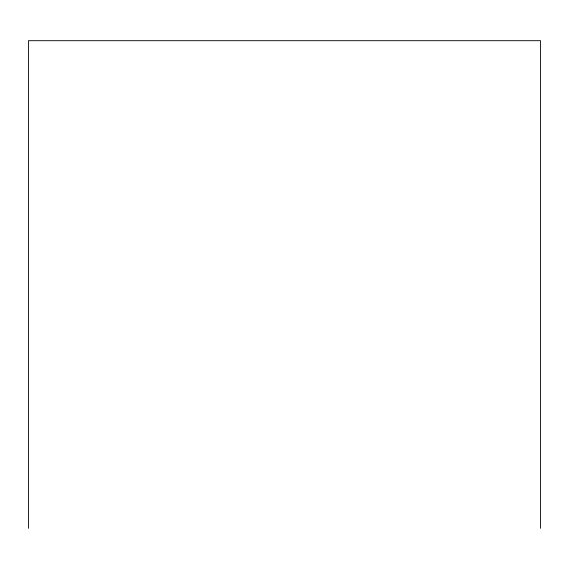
<?xml version="1.0" encoding="UTF-8"?>
<svg xmlns="http://www.w3.org/2000/svg" width="569" height="569" viewBox="0 0 569 569"><rect width="100%" height="100%" fill="white"/><g stroke="black" fill="none" stroke-linecap="round" stroke-linejoin="round"><path stroke-width="0.85" d="M540.55 528.309L540.55 40.691L28.45 40.691L28.45 528.309"/></g></svg>
